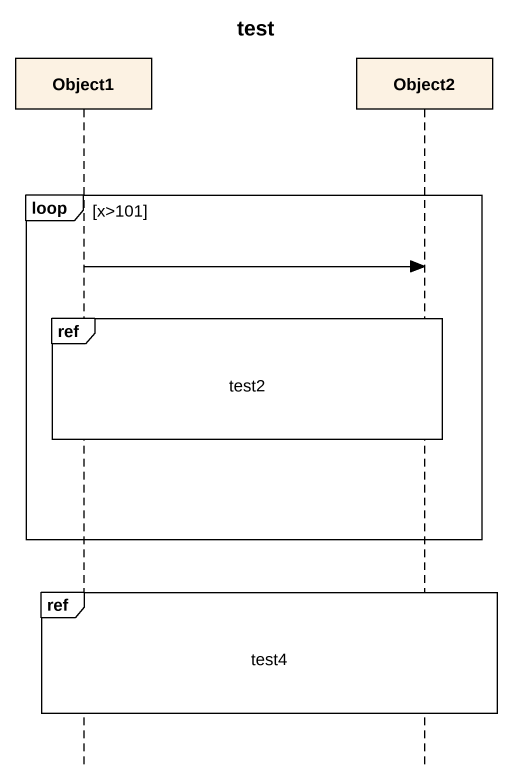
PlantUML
@startuml
title test
hide footbox
participant Object1
participant Object2

loop x>101
  Object1 -> Object2
  ref over Object1, Object2 : test2
end
ref over Object1, Object2 : test4
@enduml
